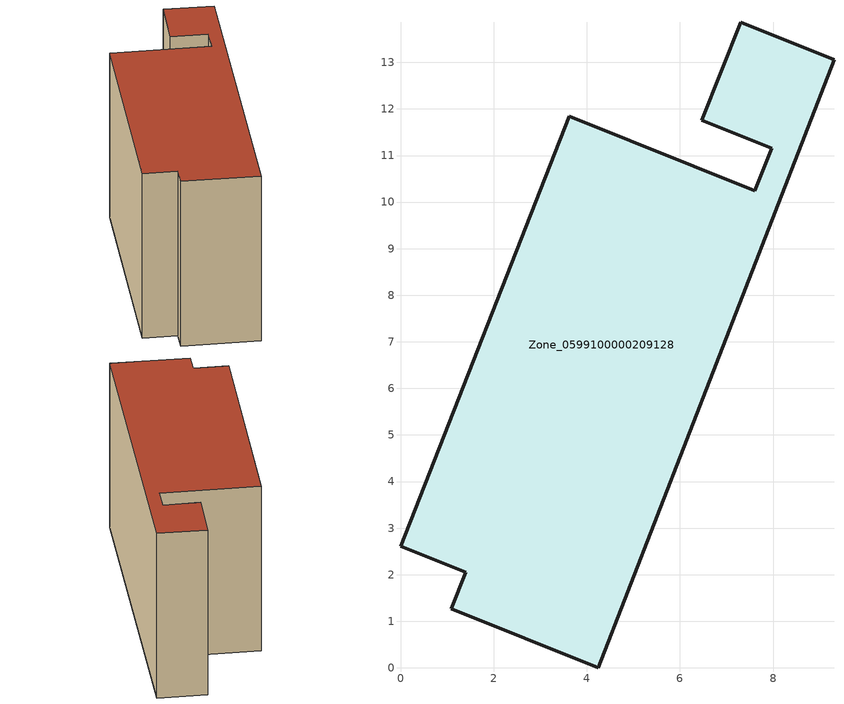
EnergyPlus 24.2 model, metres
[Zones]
Zone_0599100000209128
 floor ground (C_G): 7.97,11.15 6.47,11.75 7.31,13.86 9.31,13.06 4.25,0 1.09,1.26 1.4,2.05 0,2.62 3.62,11.84 7.61,10.24 z7.12
 wall outside (C_F): 1.4,2.05 1.09,1.26 4.25,0 9.31,13.06 7.31,13.86 6.47,11.75 7.97,11.15 7.61,10.24 3.62,11.84 0,2.62 1.4,2.05 z7.12:15.17
 roof outside (C_R): 7.97,11.15 7.61,10.24 3.62,11.84 0,2.62 1.4,2.05 1.09,1.26 4.25,0 9.31,13.06 7.31,13.86 6.47,11.75 z15.17
[BUILDING]
Pand.0599100000209128: North Axis=0; Terrain=City; Loads Convergence Tolerance Value=0.04; Temperature Convergence Tolerance Value=0.4; Solar Distribution=FullExterior; Maximum Number of Warmup Days=25; Minimum Number of Warmup Days=1
[Site:Location]
Rotterdam.The.Hague.AP_ZH_NLD Design_Conditions: Latitude=51.96; Longitude=4.45; Time Zone=1; Elevation=-4.5
[SITE:GROUNDTEMPERATURE:BUILDINGSURFACE]
18, 18, 18, 18, 18, 18, 18, 18, 18, 18, 18, 18
[MATERIAL] Thermal Absorptance=0.9; Solar Absorptance=0.7; Visible Absorptance=0.7
Name | Roughness | Thickness | Conductivity | Density | Specific Heat
G.TI.1975-1991 | MediumSmooth | 0.15 | 0.288461 | 540 | 1210
F.TI.1975-1991 | Rough | 0.3 | 0.230769 | 1920 | 840
R.TI.1975-1991 | MediumRough | 0.2 | 0.153846 | 1500 | 1000
[CONSTRUCTION]
C_G: G.TI.1975-1991
C_F: F.TI.1975-1991
C_R: R.TI.1975-1991
[ZONE]
Zone_0599100000209128: Type=1; Multiplier=1; Ceiling Height=Autocalculate; Volume=Autocalculate; Floor Area=autocalculate; Part of Total Floor Area=Yes
[ZONEINFILTRATION:DESIGNFLOWRATE]
Infil_Zone_0599100000209128: Zone or ZoneList or Space or SpaceList=Zone_0599100000209128; Schedule=AlwaysOn; Design Flow Rate Calculation Method=Flow/Area; Flow Rate per Floor Area=0.003; Constant Term Coefficient=1; Temperature Term Coefficient=0; Velocity Term Coefficient=0; Velocity Squared Term Coefficient=0
[HVACTEMPLATE:ZONE:IDEALLOADSAIRSYSTEM]
Zone_0599100000209128: Maximum Heating Supply Air Temperature=50; Minimum Cooling Supply Air Temperature=13; Maximum Heating Supply Air Humidity Ratio=0.0156; Minimum Cooling Supply Air Humidity Ratio=0.0077; Heating Limit=NoLimit; Cooling Limit=NoLimit; Dehumidification Control Type=ConstantSensibleHeatRatio; Cooling Sensible Heat Ratio=0.7; Dehumidification Setpoint=60; Humidification Control Type=None; Humidification Setpoint=30; Outdoor Air Method=None; Outdoor Air Flow Rate per Person=0.00944; Outdoor Air Flow Rate per Zone Floor Area=0; Outdoor Air Flow Rate per Zone=0; Demand Controlled Ventilation Type=None; Outdoor Air Economizer Type=NoEconomizer; Heat Recovery Type=None; Sensible Heat Recovery Effectiveness=0.7; Latent Heat Recovery Effectiveness=0.65
[ZONECONTROL:THERMOSTAT]
ThermostatControl_Zone_0599100000209128: Zone or ZoneList=Zone_0599100000209128; Control Type Schedule=DualSetpointControlType; Control 1=Thermostat_Zone_0599100000209128; Temperature Difference Between Cutout And Setpoint=0
[THERMOSTATSETPOINT:DUALSETPOINT]
Thermostat_Zone_0599100000209128: Heating Setpoint Temperature Schedule=HeatingSetpoint_Zone_0599100000209128; Cooling Setpoint Temperature Schedule=CoolingSetpoint_Zone_0599100000209128
[SCHEDULE:COMPACT]
HeatingSetpoint_Zone_0599100000209128: Through: 12/31, For: AllDays, Until: 24:00, 21
CoolingSetpoint_Zone_0599100000209128: Through: 12/31, For: AllDays, Until: 24:00, 24
DualSetpointControlType: Through: 12/31, For: AllDays, Until: 24:00, 4
AlwaysOn: Through: 12/31, For: AllDays, Until: 24:00, 1
